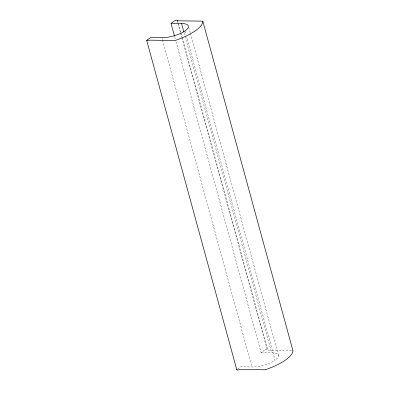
<?xml version="1.0" encoding="UTF-8"?>
<svg xmlns="http://www.w3.org/2000/svg" width="403" height="403" viewBox="0 0 403 403"><rect width="100%" height="100%" fill="white"/><g stroke="black" fill="none" stroke-linecap="round" stroke-linejoin="round"><path stroke-width="0.3" stroke-dasharray="2.02 1.51" d="M237.574 369.088L240.803 366.831L251.94 366.977A17.057 5.466 -15.3 0 0 275.063 360.217L186.639 37M175.99 41.549L261.094 352.64L265.063 349.895M181.844 37.791L267.28 350.091L292.251 350.419M261.094 352.64L271.612 352.776A17.858 5.728 -15.3 0 1 275.063 360.217M188.72 27.303L190.211 32.759M190.377 33.368L278.468 355.37M184.977 30.935L185.974 34.572M184.015 32.593L184.846 35.625M185.012 36.23L271.612 352.776M177.496 20.382L180.816 32.512M180.982 33.117L181.98 36.754M182.141 37.363L267.582 349.663M177.365 21.419L177.698 22.628M177.864 23.238L180.353 32.336M180.519 32.94L181.677 37.187M174.665 36.698L175.325 39.126M162.026 38.3L162.359 39.514M162.525 40.119L251.94 366.977M265.073 349.895A1.602 0.514 -15.3 0 1 267.103 349.441A1.602 0.514 -15.3 0 1 267.28 350.091"/><path stroke-width="0.6" d="M174.499 36.094L171.013 23.359L174.983 20.613A1.602 0.514 -15.3 0 1 177.023 20.16A1.602 0.514 -15.3 0 1 177.199 20.81L202.795 21.147L292.875 350.429M171.013 23.359L181.526 23.495A17.858 5.728 -15.3 0 1 184.977 30.935A17.057 5.466 -15.3 0 1 161.86 37.696L150.722 37.55L147.03 40.129A1.602 0.514 -15.3 0 0 147.362 40.784A1.602 0.514 -15.3 0 0 149.518 40.159L175.124 40.496A39.287 12.594 -15.3 0 0 202.825 21.137M265.204 369.778L239.609 369.44A1.602 0.514 -15.3 0 1 237.443 370.07A1.602 0.514 -15.3 0 1 237.12 369.41M181.526 23.495L183.849 31.988M146.732 40.552L236.813 369.833M292.905 350.419A39.287 12.594 -15.3 0 1 265.214 369.788"/></g></svg>
